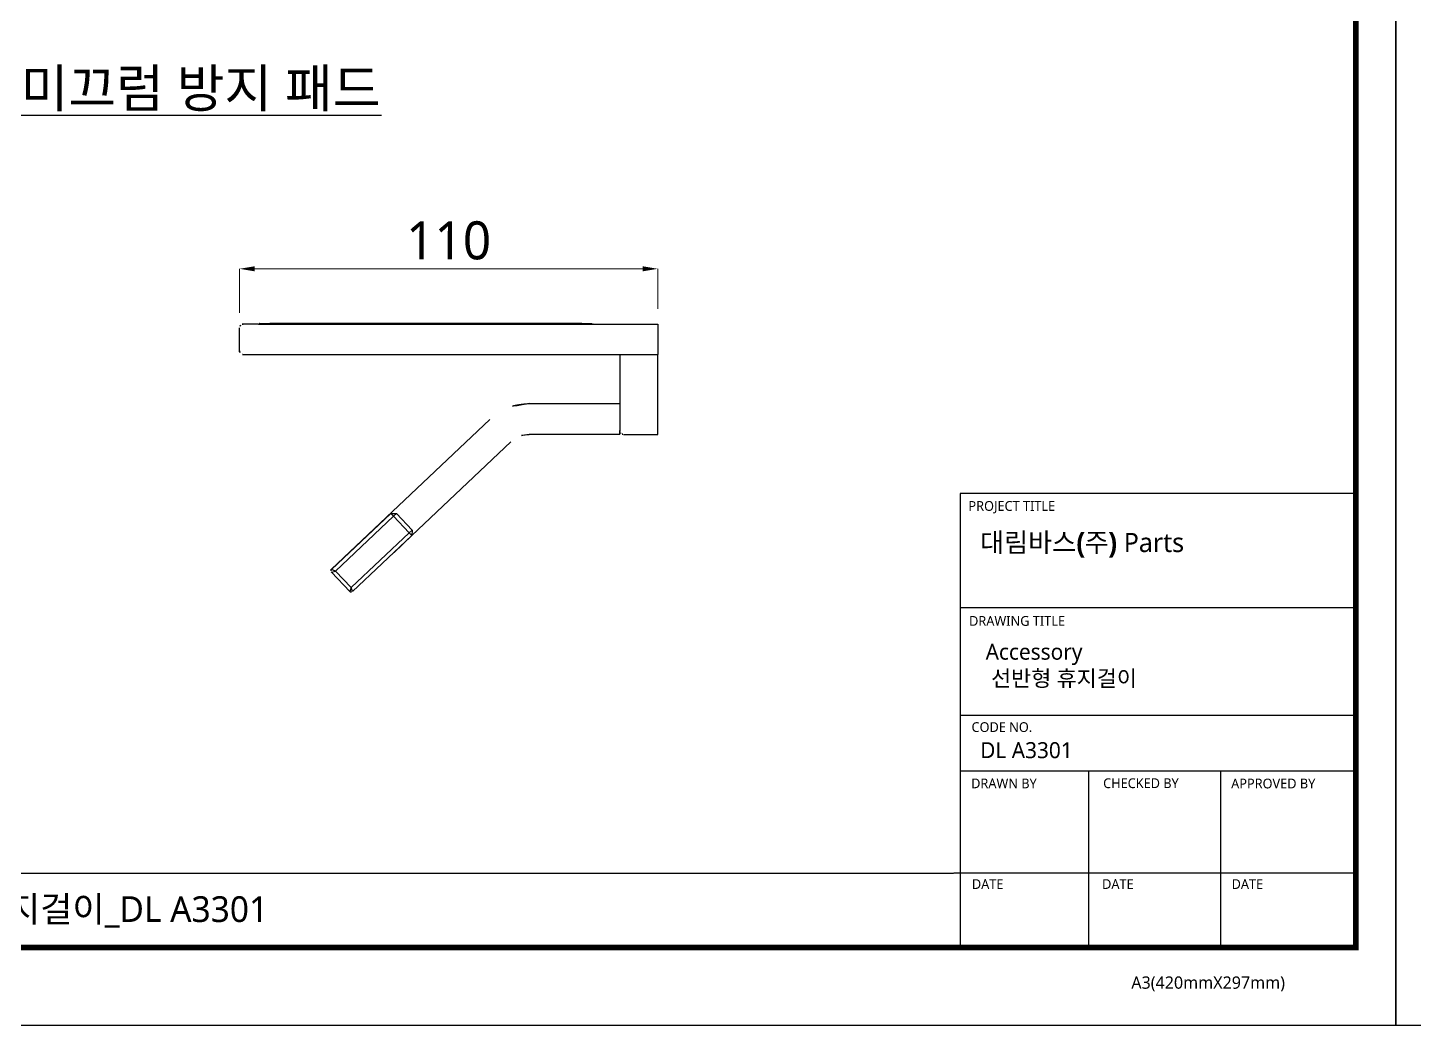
# Model space of a CAD drawing. Extents: x 16296675745 to 16296677481, y -37409619395 to -37409618123.
# Drawn here: x 16296676118.1 to 16296676482.7, y -37409618710.2 to -37409618447.8 of the extents above; entities that cross this region are included whole.
import ezdxf
from ezdxf import colors
from ezdxf.entities.mleader import LeaderData, LeaderLine
from ezdxf.math import Vec2, Vec3

# ---------------------------------------------------------------- set-up
doc = ezdxf.new("R2010")
doc.units = 0
doc.header["$LTSCALE"] = 10
doc.header["$MEASUREMENT"] = 0
doc.header["$PDMODE"] = 3
doc.header["$PDSIZE"] = -10
doc.layers.get('0').update_dxf_attribs({"linetype": 'CONTINUOUS'})
doc.layers.get('DEFPOINTS').update_dxf_attribs({"linetype": 'CONTINUOUS'})
doc.layers.add('BODY', color=7, linetype='CONTINUOUS')
doc.styles.add('Daelim Dimension', font='')
doc.styles.get('Daelim Dimension').set_extended_font_data('NanumGothic')
doc.dimstyles.new('DEFAULT', dxfattribs={"dimscale": 2, "dimtxt": 2, "dimasz": 2, "dimexe": 0, "dimexo": 2, "dimgap": 1, "dimtad": 1, "dimdec": 1, "dimzin": 9, "dimdsep": 46, "dimtxsty": 'Daelim Dimension', "dimcen": 0.5, "dimclrd": 252, "dimclre": 252, "dimclrt": 3, "dimadec": 1, "dimazin": 0, "dimtfac": 1, "dimtdec": 1, "dimtix": 1, "dimtmove": 0, "dimatfit": 3, "dimfxl": 1, "dimtolj": 1, "dimtzin": 1, "dimlwd": 9, "dimlwe": 9, "dimarcsym": 0})

# ---------------------------------------------------------------- blocks, each defined once
blk = doc.blocks.new('*D18')
at = {"color": 5, "lineweight": 9, "ltscale": 0.5, "transparency": 16777216}
for p, q in [((16296676173.78282, -37409618522.77756), (16296676173.78282, -37409618511.21929)), ((16296676279.78282, -37409618511.21929), (16296676177.78282, -37409618511.21929)), ((16296676283.78282, -37409618521.77756), (16296676283.78282, -37409618511.21929))]:
    blk.add_line(p, q, dxfattribs=at)
at = {"color": 5, "ltscale": 0.5, "transparency": 16777216}
for points in [[(16296676177.78282, -37409618510.55263), (16296676177.78282, -37409618511.88596), (16296676173.78282, -37409618511.21929)], [(16296676279.78282, -37409618510.55263), (16296676279.78282, -37409618511.88596), (16296676283.78282, -37409618511.21929)]]:
    blk.add_solid(points, dxfattribs=at)
at = {"layer": 'DEFPOINTS', "color": 0, "ltscale": 0.5, "transparency": 16777216}
for p in [(16296676173.78282, -37409618511.21929), (16296676173.78282, -37409618526.77756), (16296676283.78282, -37409618525.77756)]:
    blk.add_point(p, dxfattribs=at)
at = {"color": 7, "ltscale": 0.5, "transparency": 16777216, "insert": (16296676228.78282, -37409618503.81157), "char_height": 10, "attachment_point": 5, "style": 'Daelim Dimension'}
blk.add_mtext('\\A1;110', dxfattribs=at)

msp = doc.modelspace()

# ---------------------------------------------------------------- linework, layer by layer
at = {"color": 5, "ltscale": 40}
for p, q in [((16296676467.30328, -37409618570.35173), (16296676363.260189, -37409618570.35173)), ((16296676467.30328, -37409618600.424744), (16296676363.260189, -37409618600.424744)), ((16296676467.30328, -37409618600.424744), (16296676363.260189, -37409618600.424744)), ((16296676467.30328, -37409618628.714417), (16296676363.260189, -37409618628.714417)), ((16296676467.30328, -37409618628.714417), (16296676363.260189, -37409618628.714417)), ((16296676467.30328, -37409618643.305077), (16296676363.260189, -37409618643.305077)), ((16296676467.30328, -37409618643.305077), (16296676363.260189, -37409618643.305077)), ((16296676397.054291, -37409618643.305077), (16296676397.054291, -37409618689.75206)), ((16296676431.73683, -37409618643.305077), (16296676431.73683, -37409618689.75206)), ((16296676467.30328, -37409618670.135719), (16296676361.615641, -37409618670.135719)), ((16296676467.30328, -37409618670.135719), (16296676364.070789, -37409618670.135719)), ((16296676467.30328, -37409618689.75206), (16296676378.138069, -37409618689.75206))]:
    msp.add_line(p, q, dxfattribs=at)
at = {"color": 5, "ltscale": 0.5}
msp.add_line((16296676363.260189, -37409618570.35173), (16296676363.260189, -37409618690.381401), dxfattribs=at)
at = {"color": 5}
msp.add_line((16296675837.303169, -37409618670.210129), (16296676361.49045, -37409618670.210129), dxfattribs=at)
at = {"ltscale": 0.5}
for points in [[(16296675826.83497, -37409618710.177017), (16296676477.83497, -37409618710.177017), (16296676477.83497, -37409618233.177017), (16296675826.83497, -37409618233.177017)], [(16296676477.834841, -37409618710.177017), (16296677128.834841, -37409618710.177017), (16296677128.834841, -37409618233.177017), (16296676477.834841, -37409618233.177017)]]:
    msp.add_lwpolyline(points, close=True, dxfattribs=at)
at = {"color": 5, "linetype": 'ByBlock', "lineweight": 200, "const_width": 1.5}
msp.add_lwpolyline([(16296675837.303169, -37409618689.752296), (16296676467.303169, -37409618689.752296), (16296676467.303169, -37409618244.252296), (16296675837.303169, -37409618244.252296)], close=True, dxfattribs=at)
at = {"layer": 'BODY'}
for p, q in [((16296676173.78282, -37409618532.777557), (16296676173.78282, -37409618526.777557)), ((16296676174.792801, -37409618525.777557), (16296676174.78282, -37409618525.777557)), ((16296676178.78282, -37409618525.777557), (16296676174.792801, -37409618525.777557)), ((16296676178.78282, -37409618525.777557), (16296676283.78282, -37409618525.777557)), ((16296676178.870689, -37409618525.665428), (16296676178.870689, -37409618525.665421)), ((16296676179.082821, -37409618525.577553), (16296676179.163771, -37409618525.577553)), ((16296676179.163771, -37409618525.577553), (16296676181.78282, -37409618525.577553)), ((16296676263.78282, -37409618525.577553), (16296676181.78282, -37409618525.577553)), ((16296676263.78282, -37409618525.577553), (16296676266.40188, -37409618525.577553)), ((16296676266.40188, -37409618525.577553), (16296676266.482821, -37409618525.577553)), ((16296676283.78282, -37409618525.777557), (16296676283.78282, -37409618526.777557)), ((16296676283.78282, -37409618526.777557), (16296676283.78282, -37409618532.777557)), ((16296676174.78282, -37409618533.777557), (16296676174.792801, -37409618533.777557)), ((16296676174.792801, -37409618533.777557), (16296676178.78282, -37409618533.777557)), ((16296676178.78282, -37409618533.777557), (16296676283.78282, -37409618533.777557)), ((16296676273.78282, -37409618533.777557), (16296676273.78282, -37409618553.777557)), ((16296676283.78282, -37409618532.777557), (16296676283.78282, -37409618533.777557)), ((16296676283.78282, -37409618553.777557), (16296676283.78282, -37409618533.777557)), ((16296676249.96768, -37409618546.677559), (16296676273.78282, -37409618546.677559)), ((16296676239.585039, -37409618550.813492), (16296676197.934811, -37409618590.255013)), ((16296676245.15453, -37409618556.694878), (16296676219.11561, -37409618581.352966)), ((16296676273.78282, -37409618554.777557), (16296676249.96768, -37409618554.777557)), ((16296676273.78282, -37409618554.277557), (16296676273.78282, -37409618553.937317)), ((16296676273.78282, -37409618554.777557), (16296676273.78282, -37409618554.277557)), ((16296676274.78282, -37409618554.777557), (16296676283.78282, -37409618554.777557)), ((16296676283.78282, -37409618554.776573), (16296676283.78282, -37409618553.777557)), ((16296676213.61466, -37409618575.544388), (16296676198.003571, -37409618590.327621)), ((16296676214.30225, -37409618576.270477), (16296676199.054211, -37409618590.709923)), ((16296676214.30225, -37409618576.270477), (16296676213.61466, -37409618575.544388)), ((16296676213.61466, -37409618575.544388), (16296676215.028351, -37409618575.582893)), ((16296676215.028351, -37409618575.582893), (16296676214.30225, -37409618576.270477)), ((16296676218.427799, -37409618580.627068), (16296676214.30225, -37409618576.270477)), ((16296676219.1539, -37409618579.939484), (16296676215.028351, -37409618575.582893)), ((16296676203.17976, -37409618595.066513), (16296676218.427799, -37409618580.627068)), ((16296676203.504311, -37409618596.136398), (16296676219.115391, -37409618581.353157)), ((16296676219.115391, -37409618581.353157), (16296676214.411949, -37409618585.807182)), ((16296676218.427799, -37409618580.627068), (16296676219.1539, -37409618579.939484)), ((16296676219.114969, -37409618581.352707), (16296676218.427799, -37409618580.627068)), ((16296676219.1539, -37409618579.939484), (16296676219.115471, -37409618581.350563)), ((16296676197.77879, -37409618590.604446), (16296676197.934811, -37409618590.255013)), ((16296676197.91556, -37409618590.961853), (16296676197.92289, -37409618590.95491)), ((16296676197.96899, -37409618591.01828), (16296676197.91556, -37409618590.961853)), ((16296676197.934811, -37409618590.255013), (16296676198.003571, -37409618590.327621)), ((16296676197.98432, -37409618591.034462), (16296676199.054211, -37409618590.709923)), ((16296676197.98432, -37409618591.034462), (16296676202.797461, -37409618596.117142)), ((16296676199.054211, -37409618590.709923), (16296676198.003571, -37409618590.327621)), ((16296676199.054211, -37409618590.709923), (16296676203.17976, -37409618595.066513)), ((16296676203.17976, -37409618595.066513), (16296676202.797461, -37409618596.117142)), ((16296676203.504311, -37409618596.136398), (16296676203.17976, -37409618595.066513))]:
    msp.add_line(p, q, dxfattribs=at)
for centre, radius, start, end in [((16296676174.78282, -37409618526.777557), 0.999997, 134.99992273, 180), ((16296676174.78282, -37409618526.777557), 1, 90, 135), ((16296676179.082821, -37409618525.877563), 0.3, 135, 160.52862498), ((16296676179.082821, -37409618525.877563), 0.3, 90, 135), ((16296676266.482821, -37409618525.877563), 0.3, 19.47137502, 90), ((16296676174.78282, -37409618532.777557), 0.999999, 180, 252.1674818), ((16296676174.78282, -37409618532.777557), 1, 252.16737777, 270), ((16296676249.96768, -37409618561.777557), 15.1, 90, 133.43978348), ((16296676249.96768, -37409618561.777557), 7, 90, 133.43978348), ((16296676274.1063, -37409618553.843582), 0.330147, 168.46322909, 181.24854936), ((16296676274.6171, -37409618553.826721), 0.841212, 181.63859327, 200.40139368), ((16296676274.747629, -37409618553.778183), 0.98048, 200.40139368, 225.68428557), ((16296676274.7936, -37409618553.739418), 1.040345, 225.36404351, 248.50037431), ((16296676274.783581, -37409618553.760513), 1.01704, 248.59037797, 269.95759819), ((16296676198.27861, -37409618590.618057), 0.5, 133.43978348, 223.43978348), ((16296676198.34737, -37409618590.690666), 0.5, 133.43978348, 223.43978348), ((16296676203.160509, -37409618595.773354), 0.5, 223.43978348, 313.43978348)]:
    msp.add_arc(centre, radius, start, end, dxfattribs=at)

# ---------------------------------------------------------------- texts
at = {"color": 5, "ltscale": 40, "style": 'Daelim Dimension'}
for s, height, p in [('PROJECT TITLE', 2.56901127, (16296676365.462749, -37409618574.880211)), ('DRAWING TITLE', 2.56901127, (16296676365.627451, -37409618605.116096)), ('CODE NO.', 2.5690113, (16296676366.27169, -37409618633.038078)), ('DRAWN BY', 2.5690113, (16296676366.17095, -37409618647.846474)), ('CHECKED BY', 2.5690113, (16296676400.881121, -37409618647.800911)), ('APPROVED BY', 2.56901127, (16296676434.54451, -37409618647.883904)), ('DATE', 2.5690113, (16296676366.371611, -37409618674.324471)), ('DATE', 2.5690113, (16296676400.607941, -37409618674.324471)), ('DATE', 2.5690113, (16296676434.662649, -37409618674.324471)), ('A3(420mmX297mm)', 3.24237133, (16296676408.288231, -37409618700.568008))]:
    msp.add_text(s, height=height, dxfattribs=at).set_placement(p)
at = {"attachment_point": 1, "style": 'Daelim Dimension'}
for s, insert, char_height, width in [('{\\fPretendard Variable SemiBold|b0|i0|c129|p2;\\C7;대림바스(주)} Parts', (16296676368.518459, -37409618580.682037), 5.03600079, 80.93992813), (' Accessory\\P  선반형 휴지걸이', (16296676368.562889, -37409618609.828484), 4.2041236, 70.7511006), ('DL A3301', (16296676368.562889, -37409618635.719887), 4.2041236, 70.7511006)]:
    msp.add_mtext(s, dxfattribs=dict(at, insert=insert, char_height=char_height, width=width))
at = {"color": 2, "insert": (16296675954.17543, -37409618676.256248), "char_height": 6.75662715, "width": 277.60799327, "attachment_point": 1, "style": 'Daelim Dimension'}
msp.add_mtext('{\\fPretendard Variable SemiBold|b0|i0|c129|p2;대림바스(주)}_Parts_Accessory_{\\fGulim|b0|i0|c129|p50;선반형 휴지걸이}_DL A3301', dxfattribs=at)

# ---------------------------------------------------------------- dimensions: what is measured, and where the dimension line sits
at = {"ltscale": 0.5}
dim = msp.add_linear_dim(base=(16296676173.78282, -37409618511.219292), p1=(16296676283.78282, -37409618525.777557), p2=(16296676173.78282, -37409618526.777557), dimstyle='DEFAULT', override={"dimtxt": 5, "dimclrd": 5, "dimclre": 5, "dimclrt": 7}, dxfattribs=at)
dim.commit()
dim.dimension.update_dxf_attribs({"geometry": '*D18', "text_midpoint": (16296676228.78282, -37409618503.811569)})

# ---------------------------------------------------------------- leaders
ml = msp.add_multileader_mtext('Standard', dxfattribs=at)
ml.set_content('미끄럼 방지 패드', color=256, style='Daelim Dimension')
ml.set_leader_properties(color=5)
ml.build(insert=Vec2(0, 0))
ml.multileader.update_dxf_attribs({"text_left_attachment_type": 6, "text_right_attachment_type": 6, "dogleg_length": 0.36, "arrow_head_size": 5})
ctx = ml.context
ctx.base_point, ctx.char_height, ctx.arrow_head_size, ctx.landing_gap_size, ctx.plane_origin = Vec3(16296676116.1394, -37409618470.806976), 10, 5, 0.09, Vec3(16296676111.95026, -37409618379.68856)
ctx.left_attachment, ctx.right_attachment = 6, 6
notes = []
notes.append((ctx, [(0, (1, 1, 0), (16296676115.7794, -37409618470.806976), (1, 0), 0.36, [(0, [(16296676064.842239, -37409618376.059418)], 0, [])])]))
ctx.mtext.insert, ctx.mtext.flow_direction = Vec3(16296676116.229401, -37409618458.746887), 5
for ctx, leaders in notes:
    for number, flags, end, landing, length, lines in leaders:
        leader = LeaderData()
        leader.index, (leader.has_last_leader_line, leader.has_dogleg_vector, leader.attachment_direction) = number, flags
        leader.last_leader_point, leader.dogleg_vector, leader.dogleg_length = Vec3(end), Vec3(landing), length
        for number, points, colour, breaks in lines:
            line = LeaderLine()
            line.index, line.vertices, line.color, line.breaks = number, Vec3.list(points), colors.encode_raw_color(colour), breaks
            leader.lines.append(line)
        ctx.leaders.append(leader)

doc.saveas('drawing.dxf')
